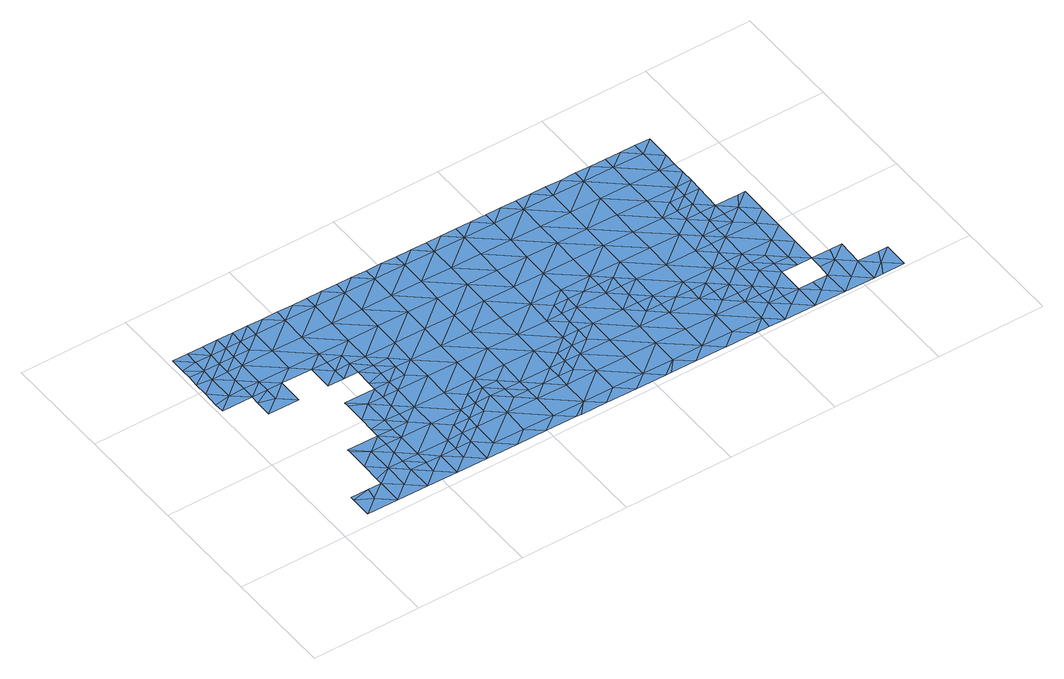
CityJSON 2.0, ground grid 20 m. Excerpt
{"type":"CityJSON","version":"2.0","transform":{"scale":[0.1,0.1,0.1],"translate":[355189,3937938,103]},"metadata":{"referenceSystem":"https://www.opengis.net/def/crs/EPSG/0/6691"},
"CityObjects":{
"waterbody1":{"type":"WaterBody","attributes":{"name":"9","class":"1140","function":"1","WaterBodyRiverFloodingRiskAttribute.description":"5","WaterBodyRiverFloodingRiskAttribute.rankOrg":"1","WaterBodyRiverFloodingRiskAttribute.adminType":"2","WaterBodyRiverFloodingRiskAttribute.scale":"L1"},"geometry":[{"type":"MultiSurface","lod":"1","boundaries":[[[0,1,2]],[[3,2,1]],[[4,5,6]],[[7,0,8]],[[9,10,6]],[[5,9,6]],[[3,1,10]],[[11,1,7]],[[6,10,1]],[[1,11,6]],[[11,12,6]],[[6,12,4]],[[0,7,1]]]}]},
"waterbody2":{"type":"WaterBody","attributes":{"name":"9","class":"1140","function":"1","WaterBodyRiverFloodingRiskAttribute.description":"5","WaterBodyRiverFloodingRiskAttribute.rankOrg":"2","WaterBodyRiverFloodingRiskAttribute.adminType":"2","WaterBodyRiverFloodingRiskAttribute.scale":"L1"},"geometry":[{"type":"MultiSurface","lod":"1","boundaries":[[[13,0,2]],[[0,14,15]],[[14,0,13]],[[8,0,15]],[[13,16,14]],[[17,15,14]],[[16,17,14]],[[18,16,13]]]}]},
"waterbody3":{"type":"WaterBody","attributes":{"name":"9","class":"1140","function":"1","WaterBodyRiverFloodingRiskAttribute.description":"5","WaterBodyRiverFloodingRiskAttribute.rankOrg":"2","WaterBodyRiverFloodingRiskAttribute.adminType":"2","WaterBodyRiverFloodingRiskAttribute.scale":"L1"},"geometry":[{"type":"MultiSurface","lod":"1","boundaries":[[[9,19,10]],[[9,5,19]],[[5,20,19]],[[21,10,19]],[[3,10,21]],[[3,22,2]],[[20,23,19]],[[24,25,26]],[[24,27,28]],[[22,3,21]],[[24,26,27]],[[19,29,21]],[[30,28,31]],[[32,22,21]],[[28,27,31]],[[33,30,31]],[[26,34,27]],[[19,23,29]],[[35,33,31]],[[36,32,21]],[[37,29,23]],[[38,27,34]],[[39,35,31]],[[21,29,36]],[[38,40,27]],[[32,41,42]],[[31,27,40]],[[36,41,32]],[[38,34,43]],[[42,44,45]],[[46,36,29]],[[37,46,29]],[[39,31,40]],[[44,42,41]],[[43,47,38]],[[48,41,36]],[[49,50,51]],[[50,39,40]],[[49,39,50]],[[47,43,52]],[[47,53,38]],[[38,53,40]],[[41,54,44]],[[55,56,51]],[[37,57,46]],[[50,55,51]],[[56,58,59]],[[36,46,60]],[[61,50,40]],[[53,61,40]],[[57,62,46]],[[48,36,60]],[[41,48,54]],[[58,56,55]],[[46,63,60]],[[64,65,66]],[[67,62,64]],[[50,68,55]],[[63,46,62]],[[55,69,58]],[[70,54,48]],[[61,53,71]],[[72,50,61]],[[64,66,67]],[[68,69,55]],[[60,73,48]],[[63,62,67]],[[48,74,70]],[[68,50,72]],[[71,75,61]],[[66,76,67]],[[77,73,60]],[[78,75,71]],[[79,72,61]],[[60,63,77]],[[75,79,61]],[[48,73,74]],[[68,80,69]],[[81,63,67]],[[80,76,82]],[[83,67,76]],[[82,69,80]],[[63,81,77]],[[84,72,79]],[[72,85,68]],[[83,76,80]],[[86,74,73]],[[84,85,72]],[[67,83,81]],[[77,87,73]],[[84,79,88]],[[73,89,86]],[[80,68,85]],[[90,87,77]],[[85,91,80]],[[80,92,83]],[[77,81,90]],[[88,93,84]],[[91,92,80]],[[73,87,89]],[[94,81,83]],[[95,96,97]],[[81,94,90]],[[98,84,93]],[[84,99,85]],[[100,89,87]],[[93,95,101]],[[99,91,85]],[[95,97,101]],[[83,92,94]],[[98,93,101]],[[90,102,87]],[[87,103,100]],[[97,104,101]],[[105,102,90]],[[84,98,99]],[[99,106,91]],[[91,107,92]],[[90,94,105]],[[104,108,101]],[[106,107,91]],[[109,98,101]],[[87,102,103]],[[92,110,94]],[[108,109,101]],[[98,109,99]],[[94,110,105]],[[111,103,102]],[[108,104,112]],[[99,113,106]],[[92,107,110]],[[105,114,102]],[[102,115,111]],[[112,116,108]],[[117,114,105]],[[99,109,113]],[[118,109,108]],[[106,119,107]],[[105,110,117]],[[116,112,120]],[[116,118,108]],[[102,114,115]],[[106,113,121]],[[107,122,110]],[[106,121,119]],[[110,122,117]],[[123,109,118]],[[124,115,114]],[[113,109,123]],[[125,121,113]],[[107,119,122]],[[123,118,126]],[[127,125,113]],[[125,119,121]],[[124,114,128]],[[113,123,127]],[[117,122,129]],[[114,117,130]],[[126,131,123]],[[119,132,122]],[[117,129,130]],[[125,132,119]],[[128,114,130]],[[131,126,133]],[[131,134,123]],[[123,134,127]],[[135,129,122]],[[136,125,127]],[[137,128,130]],[[138,136,127]],[[127,134,138]],[[135,122,132]],[[139,137,130]],[[140,129,135]],[[141,125,136]],[[125,142,132]],[[143,139,130]],[[130,129,143]],[[141,142,125]],[[143,129,140]],[[136,144,141]],[[145,140,135]],[[135,132,145]],[[146,139,143]],[[144,147,141]],[[132,142,145]],[[148,146,143]],[[149,142,141]],[[143,140,150]],[[150,140,145]],[[151,148,143]],[[141,147,149]],[[152,145,142]],[[151,143,150]],[[147,153,149]],[[154,152,142]],[[145,152,150]],[[142,149,154]],[[155,148,151]],[[153,156,149]],[[157,158,159]],[[157,160,158]],[[150,161,151]],[[162,155,151]],[[158,160,163]],[[164,161,150]],[[165,166,156]],[[166,159,158]],[[165,159,166]],[[150,152,164]],[[163,167,158]],[[149,156,168]],[[154,149,169]],[[162,151,161]],[[156,166,168]],[[152,154,169]],[[149,168,169]],[[170,158,167]],[[171,162,161]],[[166,158,170]],[[164,152,172]],[[173,161,164]],[[166,174,168]],[[152,169,172]],[[170,167,175]],[[161,176,171]],[[177,169,168]],[[174,166,170]],[[174,177,168]],[[164,172,173]],[[173,178,161]],[[175,179,170]],[[161,178,176]],[[180,174,170]],[[172,169,181]],[[181,169,177]],[[180,170,179]],[[182,183,184]],[[185,176,178]],[[184,183,186]],[[179,182,184]],[[180,179,184]],[[172,181,187]],[[173,172,188]],[[173,189,178]],[[178,190,185]],[[186,191,184]],[[188,172,187]],[[192,174,180]],[[177,193,181]],[[177,174,193]],[[194,180,184]],[[194,184,191]],[[189,173,188]],[[178,189,190]],[[195,196,197]],[[196,191,198]],[[174,192,193]],[[181,199,187]],[[198,197,196]],[[194,200,180]],[[200,201,180]],[[180,201,192]],[[202,194,191]],[[199,181,193]],[[187,203,188]],[[202,191,196]],[[204,190,189]],[[195,205,196]],[[206,207,192]],[[206,192,201]],[[193,192,207]],[[208,194,202]],[[187,199,203]],[[209,196,205]],[[202,196,209]],[[189,188,210]],[[211,208,202]],[[199,193,212]],[[204,189,213]],[[210,188,203]],[[193,207,212]],[[210,214,189]],[[215,216,199]],[[202,209,211]],[[211,217,208]],[[199,212,215]],[[203,199,216]],[[213,189,214]],[[212,207,218]],[[218,207,219]],[[220,212,218]],[[221,213,214]],[[219,222,218]],[[210,203,223]],[[203,216,223]],[[224,220,218]],[[222,225,218]],[[214,226,221]],[[225,224,218]],[[216,227,223]],[[214,210,228]],[[228,210,223]],[[228,229,214]],[[214,229,226]],[[227,230,223]],[[230,227,231]],[[223,232,228]],[[223,230,232]],[[233,226,229]],[[234,235,228]],[[234,228,232]],[[229,228,235]],[[236,233,229]],[[229,235,236]]]}]},
"waterbody4":{"type":"WaterBody","attributes":{"name":"9","class":"1140","function":"1","WaterBodyRiverFloodingRiskAttribute.description":"5","WaterBodyRiverFloodingRiskAttribute.rankOrg":"1","WaterBodyRiverFloodingRiskAttribute.adminType":"2","WaterBodyRiverFloodingRiskAttribute.scale":"L1"},"geometry":[{"type":"MultiSurface","lod":"1","boundaries":[[[23,20,237]],[[238,20,5]],[[20,238,237]],[[239,237,240]],[[237,239,23]],[[238,240,237]]]}]},
"waterbody5":{"type":"WaterBody","attributes":{"name":"9","class":"1140","function":"1","WaterBodyRiverFloodingRiskAttribute.description":"5","WaterBodyRiverFloodingRiskAttribute.rankOrg":"1","WaterBodyRiverFloodingRiskAttribute.adminType":"2","WaterBodyRiverFloodingRiskAttribute.scale":"L1"},"geometry":[{"type":"MultiSurface","lod":"1","boundaries":[[[241,13,242]],[[13,2,242]],[[242,45,241]],[[2,22,242]],[[13,241,18]],[[32,42,22]],[[22,42,242]],[[42,45,242]]]}]},
"waterbody6":{"type":"WaterBody","attributes":{"name":"9","class":"1140","function":"1","WaterBodyRiverFloodingRiskAttribute.description":"5","WaterBodyRiverFloodingRiskAttribute.rankOrg":"1","WaterBodyRiverFloodingRiskAttribute.adminType":"2","WaterBodyRiverFloodingRiskAttribute.scale":"L1"},"geometry":[{"type":"MultiSurface","lod":"1","boundaries":[[[243,35,244]],[[245,246,247]],[[59,248,247]],[[56,59,247]],[[243,244,246]],[[51,56,247]],[[244,247,246]],[[35,39,244]],[[33,35,243]],[[244,51,247]],[[49,244,39]],[[49,51,244]],[[245,247,248]]]}]},
"waterbody7":{"type":"WaterBody","attributes":{"name":"9","class":"1140","function":"1","WaterBodyRiverFloodingRiskAttribute.description":"5","WaterBodyRiverFloodingRiskAttribute.rankOrg":"1","WaterBodyRiverFloodingRiskAttribute.adminType":"2","WaterBodyRiverFloodingRiskAttribute.scale":"L1"},"geometry":[{"type":"MultiSurface","lod":"1","boundaries":[[[57,37,249]],[[62,57,249]],[[62,249,64]],[[250,249,251]],[[64,249,250]],[[64,250,65]],[[37,251,249]]]}]},
"waterbody8":{"type":"WaterBody","attributes":{"name":"9","class":"1140","function":"1","WaterBodyRiverFloodingRiskAttribute.description":"5","WaterBodyRiverFloodingRiskAttribute.rankOrg":"1","WaterBodyRiverFloodingRiskAttribute.adminType":"2","WaterBodyRiverFloodingRiskAttribute.scale":"L1"},"geometry":[{"type":"MultiSurface","lod":"1","boundaries":[[[58,82,252]],[[76,66,82]],[[59,58,253]],[[69,82,58]],[[252,253,58]],[[253,252,65]],[[66,65,252]],[[82,66,252]]]}]},
"waterbody9":{"type":"WaterBody","attributes":{"name":"9","class":"1140","function":"1","WaterBodyRiverFloodingRiskAttribute.description":"5","WaterBodyRiverFloodingRiskAttribute.rankOrg":"1","WaterBodyRiverFloodingRiskAttribute.adminType":"2","WaterBodyRiverFloodingRiskAttribute.scale":"L1"},"geometry":[{"type":"MultiSurface","lod":"1","boundaries":[[[254,255,256]],[[257,78,255]],[[95,88,257]],[[96,95,257]],[[258,104,97]],[[259,258,260]],[[261,260,262]],[[259,260,261]],[[263,264,265]],[[266,267,259]],[[268,263,265]],[[269,270,268]],[[271,120,266]],[[270,269,272]],[[273,133,272]],[[126,116,271]],[[138,134,274]],[[275,273,276]],[[274,277,147]],[[157,275,160]],[[167,163,278]],[[279,280,278]],[[276,273,272]],[[276,272,269]],[[280,279,281]],[[281,282,283]],[[282,284,285]],[[282,285,283]],[[179,175,286]],[[182,179,286]],[[183,182,286]],[[191,186,287]],[[198,191,287]],[[205,195,288]],[[205,288,289]],[[290,289,288]],[[265,284,268]],[[282,268,284]],[[282,269,268]],[[281,269,282]],[[279,269,281]],[[269,279,276]],[[278,276,279]],[[160,275,276]],[[278,160,276]],[[163,160,278]],[[157,159,275]],[[275,159,277]],[[275,277,274]],[[275,274,273]],[[134,273,274]],[[131,273,134]],[[131,133,273]],[[133,126,271]],[[133,271,272]],[[272,271,270]],[[266,270,271]],[[270,266,268]],[[268,266,263]],[[263,266,259]],[[263,259,264]],[[264,259,291]],[[291,259,261]],[[292,256,293]],[[254,256,292]],[[262,254,292]],[[260,254,262]],[[260,255,254]],[[258,255,260]],[[257,255,96]],[[96,255,258]],[[97,96,258]],[[93,88,95]],[[79,75,88]],[[88,75,257]],[[75,78,257]],[[294,78,71]],[[78,294,255]],[[255,294,256]],[[294,52,256]],[[47,52,294]],[[52,43,295]],[[52,295,293]],[[293,295,296]],[[296,297,298]],[[297,296,34]],[[34,26,297]],[[26,25,297]],[[24,28,299]],[[300,299,301]],[[302,299,300]],[[303,299,302]],[[299,303,25]],[[25,303,298]],[[298,303,304]],[[165,156,277]],[[153,147,277]],[[144,274,147]],[[144,138,274]],[[144,136,138]],[[305,306,307]],[[306,305,308]],[[309,308,305]],[[304,308,309]],[[302,308,304]],[[306,308,302]],[[47,71,53]],[[310,311,312]],[[313,314,315]],[[316,317,318]],[[319,318,317]],[[318,319,320]],[[318,320,312]],[[312,311,318]],[[321,318,311]],[[318,321,316]],[[314,313,322]],[[277,156,153]],[[112,104,267]],[[104,258,267]],[[267,258,259]],[[267,120,112]],[[120,267,266]],[[116,120,271]],[[126,118,116]],[[175,167,286]],[[167,278,286]],[[286,278,280]],[[286,280,183]],[[183,280,287]],[[287,280,323]],[[323,280,324]],[[324,280,281]],[[324,281,325]],[[324,326,323]],[[327,326,324]],[[326,328,323]],[[328,290,323]],[[165,277,159]],[[71,47,294]],[[303,302,304]],[[25,298,297]],[[24,299,25]],[[34,296,295]],[[52,293,256]],[[43,34,295]],[[314,322,329]],[[329,330,314]],[[321,314,330]],[[314,321,315]],[[315,321,311]],[[310,315,311]],[[310,331,289]],[[331,310,312]],[[332,331,312]],[[332,205,331]],[[290,197,323]],[[288,197,290]],[[197,287,323]],[[186,183,287]],[[198,287,197]],[[195,197,288]],[[205,289,331]],[[327,324,325]],[[283,325,281]],[[299,28,333]],[[301,299,333]],[[334,333,335]],[[335,333,33]],[[30,33,333]],[[301,333,334]],[[333,28,30]]]}]},
"waterbody10":{"type":"WaterBody","attributes":{"name":"9","class":"1140","function":"1","WaterBodyRiverFloodingRiskAttribute.description":"5","WaterBodyRiverFloodingRiskAttribute.rankOrg":"1","WaterBodyRiverFloodingRiskAttribute.adminType":"2","WaterBodyRiverFloodingRiskAttribute.scale":"L1"},"geometry":[{"type":"MultiSurface","lod":"1","boundaries":[[[336,337,338]],[[336,338,339]],[[222,340,339]],[[208,217,341]],[[217,211,342]],[[340,222,219]],[[343,338,337]],[[338,222,339]],[[206,201,340]],[[344,345,339]],[[340,344,339]],[[211,346,342]],[[345,336,339]],[[347,345,344]],[[346,319,342]],[[207,206,340]],[[219,207,340]],[[338,225,222]],[[338,224,225]],[[343,224,338]],[[319,347,342]],[[344,342,347]],[[342,344,217]],[[217,344,341]],[[340,341,344]],[[340,201,341]],[[211,209,346]],[[208,341,194]],[[200,194,341]],[[200,341,201]]]}]},
"waterbody11":{"type":"WaterBody","attributes":{"name":"9","class":"1140","function":"1","WaterBodyRiverFloodingRiskAttribute.description":"5","WaterBodyRiverFloodingRiskAttribute.rankOrg":"1","WaterBodyRiverFloodingRiskAttribute.adminType":"2","WaterBodyRiverFloodingRiskAttribute.scale":"L1"},"geometry":[{"type":"MultiSurface","lod":"1","boundaries":[[[215,227,216]],[[220,224,348]],[[348,212,220]],[[215,212,348]],[[231,227,348]],[[224,231,348]],[[227,215,348]]]}]}
},
"vertices":[
[38,438,0],[37,415,0],[66,438,0],[66,415,0],[8,346,0],[65,346,0],[37,369,0],[9,419,0],[10,439,0],[65,369,0],[65,392,0],[9,393,0],[8,364,0],
[67,461,0],[38,462,0],[10,458,0],[39,485,0],[10,485,0],[67,484,0],
[93,368,0],[93,345,0],[94,414,0],[94,438,0],[121,345,0],[174,90,0],[173,66,0],[202,66,0],[202,89,0],[174,113,0],[150,367,0],[175,136,0],[203,135,0],[123,437,0],[175,159,0],[230,65,0],[203,158,0],[151,414,0],[178,344,0],[259,88,0],[232,158,0],[260,134,0],[152,460,0],[123,460,0],[258,65,0],[152,483,0],[124,483,0],[207,366,0],[287,88,0],[208,459,0],[232,181,0],[260,181,0],[232,204,0],[287,65,0],[287,111,0],[180,482,0],[261,227,0],[233,227,0],[206,343,0],[261,250,0],[233,250,0],[207,413,0],[316,133,0],[235,343,0],[263,365,0],[234,320,0],[234,297,0],[262,296,0],[263,319,0],[318,226,0],[290,249,0],[209,482,0],[316,110,0],[317,180,0],[265,458,0],[237,481,0],[344,133,0],[290,296,0],[264,412,0],[344,110,0],[345,156,0],[318,272,0],[320,365,0],[290,273,0],[319,318,0],[374,179,0],[374,225,0],[265,481,0],[321,457,0],[373,156,0],[293,481,0],[321,411,0],[375,271,0],[376,317,0],[401,155,0],[377,364,0],[401,132,0],[401,109,0],[429,109,0],[430,178,0],[431,224,0],[322,480,0],[429,132,0],[378,456,0],[350,480,0],[457,108,0],[377,410,0],[432,270,0],[432,316,0],[486,131,0],[487,177,0],[433,363,0],[378,479,0],[486,108,0],[488,223,0],[435,455,0],[407,479,0],[514,130,0],[434,409,0],[515,153,0],[489,316,0],[514,107,0],[488,269,0],[490,362,0],[543,176,0],[435,478,0],[545,268,0],[543,153,0],[544,222,0],[463,478,0],[491,408,0],[491,454,0],[572,176,0],[546,315,0],[571,152,0],[572,199,0],[546,361,0],[573,245,0],[492,477,0],[573,222,0],[520,477,0],[547,407,0],[602,267,0],[602,314,0],[548,453,0],[601,244,0],[603,360,0],[548,476,0],[630,244,0],[577,476,0],[658,267,0],[604,406,0],[605,452,0],[660,359,0],[658,243,0],[659,313,0],[605,475,0],[686,243,0],[685,174,0],[713,173,0],[685,197,0],[685,151,0],[661,451,0],[633,475,0],[713,150,0],[660,405,0],[686,220,0],[714,219,0],[741,150,0],[715,266,0],[716,312,0],[770,172,0],[662,475,0],[716,358,0],[717,404,0],[771,219,0],[770,149,0],[690,474,0],[772,265,0],[718,451,0],[798,149,0],[827,171,0],[772,311,0],[798,126,0],[797,103,0],[826,125,0],[718,474,0],[826,102,0],[773,357,0],[774,403,0],[775,450,0],[747,473,0],[854,102,0],[827,218,0],[828,264,0],[855,148,0],[881,55,0],[882,78,0],[853,55,0],[853,79,0],[829,310,0],[855,171,0],[855,194,0],[883,124,0],[830,356,0],[775,473,0],[910,54,0],[856,217,0],[856,240,0],[883,147,0],[910,101,0],[830,402,0],[911,124,0],[857,286,0],[803,472,0],[831,449,0],[857,310,0],[858,333,0],[911,147,0],[885,263,0],[884,240,0],[885,286,0],[832,472,0],[913,239,0],[886,355,0],[913,286,0],[913,262,0],[860,471,0],[886,332,0],[887,402,0],[888,448,0],[915,355,0],[914,332,0],[915,378,0],[888,471,0],[915,401,0],[916,424,0],[916,470,0],
[93,322,0],[64,329,0],[121,298,0],[64,299,0],
[95,484,0],[95,461,0],
[175,177,0],[204,182,0],[176,242,0],[176,205,0],[204,228,0],[176,251,0],
[206,320,0],[206,297,0],[177,298,0],
[262,273,0],[233,265,0],
[371,40,0],[372,86,0],[315,41,0],[373,133,0],[429,85,0],[485,38,0],[428,39,0],[456,16,0],[399,17,0],[541,37,0],[513,15,0],[569,14,0],[542,84,0],[485,84,0],[598,36,0],[655,82,0],[599,83,0],[543,130,0],[599,129,0],[600,175,0],[601,221,0],[657,174,0],[656,128,0],[657,220,0],[713,127,0],[712,81,0],[769,80,0],[711,35,0],[654,35,0],[682,12,0],[626,13,0],[636,13,0],[769,126,0],[825,79,0],[881,32,0],[909,8,0],[852,9,0],[465,15,0],[343,17,0],[286,18,0],[315,87,0],[258,42,0],[229,19,0],[201,43,0],[173,20,0],[146,90,0],[117,80,0],[118,114,0],[117,67,0],[145,44,0],[116,21,0],[60,61,0],[92,68,0],[60,68,0],[88,45,0],[59,22,0],[966,7,0],[994,30,0],[966,54,0],[1038,6,0],[1051,29,0],[1022,6,0],[1024,99,0],[1002,99,0],[995,76,0],[967,100,0],[967,77,0],[1023,53,0],[1079,6,0],[824,33,0],[768,34,0],[739,11,0],[796,10,0],[740,11,0],[822,10,0],[1080,52,0],[1062,52,0],[938,31,0],[938,54,0],[146,136,0],[118,154,0],[118,160,0],
[969,238,0],[970,285,0],[941,262,0],[941,216,0],[884,217,0],[883,170,0],[939,123,0],[956,285,0],[940,170,0],[969,192,0],[939,100,0],[968,146,0],
[886,309,0]
]}
